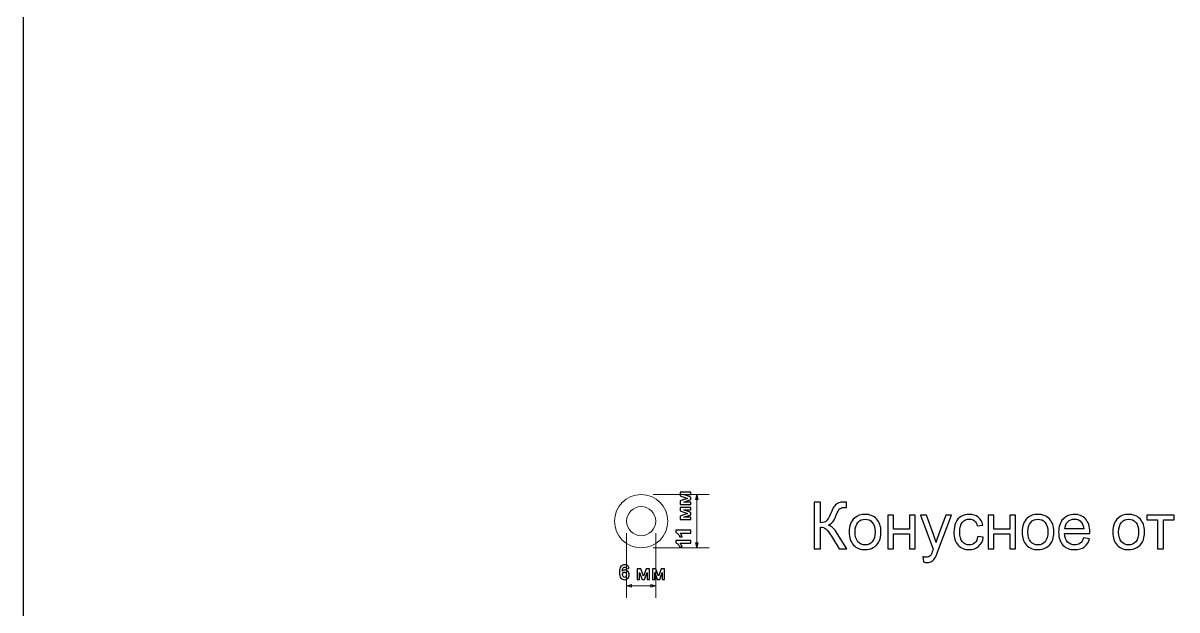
# Model space of a CAD drawing. Header units: centimetres. Extents: x -84 to 84, y -59 to 59.
# Drawn here: x -84.1 to -60.3, y 0.84 to 12.96 of the extents above; entities that cross this region are included whole.
import ezdxf

# ---------------------------------------------------------------- set-up
doc = ezdxf.new("R2010")
doc.units = ezdxf.units.CM
doc.header["$MEASUREMENT"] = 0
doc.layers.add('layer 1', color=7, linetype='Continuous')

msp = doc.modelspace()

# ---------------------------------------------------------------- linework, layer by layer
at = {"layer": 'layer 1', "color": 250}
msp.add_lwpolyline([(-84.1, -59.44999), (84.1, -59.44999), (84.1, 59.44999), (-84.1, 59.44999), (-84.1, -59.44999)], close=True, dxfattribs=at)
at = {"layer": 'layer 1', "color": 9, "lineweight": 20}
msp.add_open_spline([(-71.35002, 3.22564), (-71.04626, 3.22564), (-70.80002, 2.9794), (-70.80002, 2.67564), (-70.80002, 2.67564), (-70.80002, 2.37188), (-71.04626, 2.12564), (-71.35002, 2.12564), (-71.35002, 2.12564), (-71.65378, 2.12564), (-71.90002, 2.37188), (-71.90002, 2.67564), (-71.90002, 2.67564), (-71.90002, 2.9794), (-71.65378, 3.22564), (-71.35002, 3.22564)], degree=3, knots=[0, 0, 0, 0, 0.2, 0.2, 0.2, 0.2, 0.4, 0.4, 0.4, 0.4, 0.6, 0.6, 0.6, 0.6, 1, 1, 1, 1], dxfattribs=at)
at = {"layer": 'layer 1', "color": 155, "lineweight": 9}
for points in [[(-71.10002, 3.22564), (-71.10002, 3.22564), (-69.94915, 3.22564), (-69.94915, 3.22564)], [(-70.19915, 2.12564), (-70.19915, 2.12564), (-70.19915, 3.22564), (-70.19915, 3.22564)], [(-71.65002, 2.42564), (-71.65002, 2.42564), (-71.65002, 1.09369), (-71.65002, 1.09369)], [(-71.05002, 2.42564), (-71.05002, 2.42564), (-71.05002, 1.09369), (-71.05002, 1.09369)], [(-71.10002, 2.12564), (-71.10002, 2.12564), (-69.94915, 2.12564), (-69.94915, 2.12564)], [(-71.65002, 1.34369), (-71.65002, 1.34369), (-71.05002, 1.34369), (-71.05002, 1.34369)]]:
    msp.add_open_spline(points, degree=3, dxfattribs=at)
at = {"layer": 'layer 1', "color": 155}
for points, knots in [([(-70.54799, 3.02101), (-70.54799, 3.02101), (-70.54799, 3.0934), (-70.54799, 3.0934), (-70.54799, 3.0934), (-70.54799, 3.0934), (-70.39488, 3.14738), (-70.39488, 3.14738), (-70.39488, 3.14738), (-70.39488, 3.14738), (-70.54799, 3.20227), (-70.54799, 3.20227), (-70.54799, 3.20227), (-70.54799, 3.20227), (-70.54799, 3.27416), (-70.54799, 3.27416), (-70.54799, 3.27416), (-70.54799, 3.27416), (-70.32828, 3.27416), (-70.32828, 3.27416), (-70.32828, 3.27416), (-70.32828, 3.27416), (-70.32828, 3.22463), (-70.32828, 3.22463), (-70.32828, 3.22463), (-70.32828, 3.22463), (-70.47292, 3.22463), (-70.47292, 3.22463), (-70.47292, 3.22463), (-70.47292, 3.22463), (-70.32828, 3.17144), (-70.32828, 3.17144), (-70.32828, 3.17144), (-70.32828, 3.17144), (-70.32828, 3.12155), (-70.32828, 3.12155), (-70.32828, 3.12155), (-70.32828, 3.12155), (-70.47292, 3.07054), (-70.47292, 3.07054), (-70.47292, 3.07054), (-70.47292, 3.07054), (-70.32828, 3.07054), (-70.32828, 3.07054), (-70.32828, 3.07054), (-70.32828, 3.07054), (-70.32828, 3.02101), (-70.32828, 3.02101), (-70.32828, 3.02101), (-70.32828, 3.02101), (-70.54799, 3.02101), (-70.54799, 3.02101)], [0, 0, 0, 0, 0.07142857, 0.07142857, 0.07142857, 0.07142857, 0.14285714, 0.14285714, 0.14285714, 0.14285714, 0.21428571, 0.21428571, 0.21428571, 0.21428571, 0.28571429, 0.28571429, 0.28571429, 0.28571429, 0.35714286, 0.35714286, 0.35714286, 0.35714286, 0.42857143, 0.42857143, 0.42857143, 0.42857143, 0.5, 0.5, 0.5, 0.5, 0.57142857, 0.57142857, 0.57142857, 0.57142857, 0.64285714, 0.64285714, 0.64285714, 0.64285714, 0.71428571, 0.71428571, 0.71428571, 0.71428571, 0.78571429, 0.78571429, 0.78571429, 0.78571429, 0.85714286, 0.85714286, 0.85714286, 0.85714286, 1, 1, 1, 1]), ([(-70.54799, 2.70789), (-70.54799, 2.70789), (-70.54799, 2.78028), (-70.54799, 2.78028), (-70.54799, 2.78028), (-70.54799, 2.78028), (-70.39488, 2.83426), (-70.39488, 2.83426), (-70.39488, 2.83426), (-70.39488, 2.83426), (-70.54799, 2.88915), (-70.54799, 2.88915), (-70.54799, 2.88915), (-70.54799, 2.88915), (-70.54799, 2.96104), (-70.54799, 2.96104), (-70.54799, 2.96104), (-70.54799, 2.96104), (-70.32828, 2.96104), (-70.32828, 2.96104), (-70.32828, 2.96104), (-70.32828, 2.96104), (-70.32828, 2.91151), (-70.32828, 2.91151), (-70.32828, 2.91151), (-70.32828, 2.91151), (-70.47292, 2.91151), (-70.47292, 2.91151), (-70.47292, 2.91151), (-70.47292, 2.91151), (-70.32828, 2.85832), (-70.32828, 2.85832), (-70.32828, 2.85832), (-70.32828, 2.85832), (-70.32828, 2.80843), (-70.32828, 2.80843), (-70.32828, 2.80843), (-70.32828, 2.80843), (-70.47292, 2.75742), (-70.47292, 2.75742), (-70.47292, 2.75742), (-70.47292, 2.75742), (-70.32828, 2.75742), (-70.32828, 2.75742), (-70.32828, 2.75742), (-70.32828, 2.75742), (-70.32828, 2.70789), (-70.32828, 2.70789), (-70.32828, 2.70789), (-70.32828, 2.70789), (-70.54799, 2.70789), (-70.54799, 2.70789)], [0, 0, 0, 0, 0.07142857, 0.07142857, 0.07142857, 0.07142857, 0.14285714, 0.14285714, 0.14285714, 0.14285714, 0.21428571, 0.21428571, 0.21428571, 0.21428571, 0.28571429, 0.28571429, 0.28571429, 0.28571429, 0.35714286, 0.35714286, 0.35714286, 0.35714286, 0.42857143, 0.42857143, 0.42857143, 0.42857143, 0.5, 0.5, 0.5, 0.5, 0.57142857, 0.57142857, 0.57142857, 0.57142857, 0.64285714, 0.64285714, 0.64285714, 0.64285714, 0.71428571, 0.71428571, 0.71428571, 0.71428571, 0.78571429, 0.78571429, 0.78571429, 0.78571429, 0.85714286, 0.85714286, 0.85714286, 0.85714286, 1, 1, 1, 1]), ([(-70.32828, 2.48903), (-70.32828, 2.48903), (-70.32828, 2.43103), (-70.32828, 2.43103), (-70.32828, 2.43103), (-70.32828, 2.43103), (-70.54771, 2.43103), (-70.54771, 2.43103), (-70.54771, 2.43103), (-70.52781, 2.40987), (-70.51306, 2.38489), (-70.50354, 2.3561), (-70.50354, 2.3561), (-70.50354, 2.3561), (-70.55645, 2.3561), (-70.55645, 2.3561), (-70.55645, 2.3561), (-70.56139, 2.37127), (-70.57078, 2.38771), (-70.58468, 2.40542), (-70.58468, 2.40542), (-70.59851, 2.4232), (-70.61466, 2.43534), (-70.63308, 2.44197), (-70.63308, 2.44197), (-70.63308, 2.44197), (-70.63308, 2.48903), (-70.63308, 2.48903), (-70.63308, 2.48903), (-70.63308, 2.48903), (-70.32828, 2.48903), (-70.32828, 2.48903)], [0, 0, 0, 0, 0.11111111, 0.11111111, 0.11111111, 0.11111111, 0.22222222, 0.22222222, 0.22222222, 0.22222222, 0.33333333, 0.33333333, 0.33333333, 0.33333333, 0.44444444, 0.44444444, 0.44444444, 0.44444444, 0.55555556, 0.55555556, 0.55555556, 0.55555556, 0.66666667, 0.66666667, 0.66666667, 0.66666667, 0.77777778, 0.77777778, 0.77777778, 0.77777778, 1, 1, 1, 1]), ([(-70.32828, 2.27694), (-70.32828, 2.27694), (-70.32828, 2.21894), (-70.32828, 2.21894), (-70.32828, 2.21894), (-70.32828, 2.21894), (-70.54771, 2.21894), (-70.54771, 2.21894), (-70.54771, 2.21894), (-70.52781, 2.19778), (-70.51306, 2.1728), (-70.50354, 2.14401), (-70.50354, 2.14401), (-70.50354, 2.14401), (-70.55645, 2.14401), (-70.55645, 2.14401), (-70.55645, 2.14401), (-70.56139, 2.15918), (-70.57078, 2.17562), (-70.58468, 2.19333), (-70.58468, 2.19333), (-70.59851, 2.21111), (-70.61466, 2.22325), (-70.63308, 2.22988), (-70.63308, 2.22988), (-70.63308, 2.22988), (-70.63308, 2.27694), (-70.63308, 2.27694), (-70.63308, 2.27694), (-70.63308, 2.27694), (-70.32828, 2.27694), (-70.32828, 2.27694)], [0, 0, 0, 0, 0.11111111, 0.11111111, 0.11111111, 0.11111111, 0.22222222, 0.22222222, 0.22222222, 0.22222222, 0.33333333, 0.33333333, 0.33333333, 0.33333333, 0.44444444, 0.44444444, 0.44444444, 0.44444444, 0.55555556, 0.55555556, 0.55555556, 0.55555556, 0.66666667, 0.66666667, 0.66666667, 0.66666667, 0.77777778, 0.77777778, 0.77777778, 0.77777778, 1, 1, 1, 1]), ([(-71.60225, 1.7017), (-71.60225, 1.7017), (-71.65855, 1.69549), (-71.65855, 1.69549), (-71.65855, 1.69549), (-71.6599, 1.70706), (-71.66349, 1.7156), (-71.66928, 1.7211), (-71.66928, 1.7211), (-71.67506, 1.72661), (-71.68254, 1.72936), (-71.69179, 1.72936), (-71.69179, 1.72936), (-71.70406, 1.72936), (-71.71443, 1.72385), (-71.7229, 1.71285), (-71.7229, 1.71285), (-71.73137, 1.70184), (-71.73666, 1.67891), (-71.73885, 1.64406), (-71.73885, 1.64406), (-71.72438, 1.66113), (-71.70646, 1.66967), (-71.68494, 1.66967), (-71.68494, 1.66967), (-71.66074, 1.66967), (-71.63993, 1.66043), (-71.62264, 1.64194), (-71.62264, 1.64194), (-71.60536, 1.62338), (-71.59675, 1.59954), (-71.59675, 1.57026), (-71.59675, 1.57026), (-71.59675, 1.53921), (-71.60585, 1.51424), (-71.62405, 1.49547), (-71.62405, 1.49547), (-71.64226, 1.4767), (-71.66561, 1.46732), (-71.69411, 1.46732), (-71.69411, 1.46732), (-71.72466, 1.46732), (-71.74985, 1.47924), (-71.76954, 1.50309), (-71.76954, 1.50309), (-71.78922, 1.52694), (-71.7991, 1.56595), (-71.7991, 1.62028), (-71.7991, 1.62028), (-71.7991, 1.67595), (-71.7888, 1.71609), (-71.76827, 1.74072), (-71.76827, 1.74072), (-71.74774, 1.76534), (-71.72107, 1.77762), (-71.68826, 1.77762), (-71.68826, 1.77762), (-71.66526, 1.77762), (-71.64621, 1.77113), (-71.63111, 1.75814), (-71.63111, 1.75814), (-71.61601, 1.74523), (-71.60641, 1.72639), (-71.60225, 1.7017)], [0, 0, 0, 0, 0.05882353, 0.05882353, 0.05882353, 0.05882353, 0.11764706, 0.11764706, 0.11764706, 0.11764706, 0.17647059, 0.17647059, 0.17647059, 0.17647059, 0.23529412, 0.23529412, 0.23529412, 0.23529412, 0.29411765, 0.29411765, 0.29411765, 0.29411765, 0.35294118, 0.35294118, 0.35294118, 0.35294118, 0.41176471, 0.41176471, 0.41176471, 0.41176471, 0.47058824, 0.47058824, 0.47058824, 0.47058824, 0.52941176, 0.52941176, 0.52941176, 0.52941176, 0.58823529, 0.58823529, 0.58823529, 0.58823529, 0.64705882, 0.64705882, 0.64705882, 0.64705882, 0.70588235, 0.70588235, 0.70588235, 0.70588235, 0.76470588, 0.76470588, 0.76470588, 0.76470588, 0.82352941, 0.82352941, 0.82352941, 0.82352941, 0.88235294, 0.88235294, 0.88235294, 0.88235294, 1, 1, 1, 1]), ([(-71.43165, 1.69253), (-71.43165, 1.69253), (-71.35926, 1.69253), (-71.35926, 1.69253), (-71.35926, 1.69253), (-71.35926, 1.69253), (-71.30528, 1.53942), (-71.30528, 1.53942), (-71.30528, 1.53942), (-71.30528, 1.53942), (-71.25039, 1.69253), (-71.25039, 1.69253), (-71.25039, 1.69253), (-71.25039, 1.69253), (-71.1785, 1.69253), (-71.1785, 1.69253), (-71.1785, 1.69253), (-71.1785, 1.69253), (-71.1785, 1.47282), (-71.1785, 1.47282), (-71.1785, 1.47282), (-71.1785, 1.47282), (-71.22803, 1.47282), (-71.22803, 1.47282), (-71.22803, 1.47282), (-71.22803, 1.47282), (-71.22803, 1.61746), (-71.22803, 1.61746), (-71.22803, 1.61746), (-71.22803, 1.61746), (-71.28122, 1.47282), (-71.28122, 1.47282), (-71.28122, 1.47282), (-71.28122, 1.47282), (-71.33111, 1.47282), (-71.33111, 1.47282), (-71.33111, 1.47282), (-71.33111, 1.47282), (-71.38212, 1.61746), (-71.38212, 1.61746), (-71.38212, 1.61746), (-71.38212, 1.61746), (-71.38212, 1.47282), (-71.38212, 1.47282), (-71.38212, 1.47282), (-71.38212, 1.47282), (-71.43165, 1.47282), (-71.43165, 1.47282), (-71.43165, 1.47282), (-71.43165, 1.47282), (-71.43165, 1.69253), (-71.43165, 1.69253)], [0, 0, 0, 0, 0.07142857, 0.07142857, 0.07142857, 0.07142857, 0.14285714, 0.14285714, 0.14285714, 0.14285714, 0.21428571, 0.21428571, 0.21428571, 0.21428571, 0.28571429, 0.28571429, 0.28571429, 0.28571429, 0.35714286, 0.35714286, 0.35714286, 0.35714286, 0.42857143, 0.42857143, 0.42857143, 0.42857143, 0.5, 0.5, 0.5, 0.5, 0.57142857, 0.57142857, 0.57142857, 0.57142857, 0.64285714, 0.64285714, 0.64285714, 0.64285714, 0.71428571, 0.71428571, 0.71428571, 0.71428571, 0.78571429, 0.78571429, 0.78571429, 0.78571429, 0.85714286, 0.85714286, 0.85714286, 0.85714286, 1, 1, 1, 1]), ([(-71.11853, 1.69253), (-71.11853, 1.69253), (-71.04614, 1.69253), (-71.04614, 1.69253), (-71.04614, 1.69253), (-71.04614, 1.69253), (-70.99216, 1.53942), (-70.99216, 1.53942), (-70.99216, 1.53942), (-70.99216, 1.53942), (-70.93727, 1.69253), (-70.93727, 1.69253), (-70.93727, 1.69253), (-70.93727, 1.69253), (-70.86538, 1.69253), (-70.86538, 1.69253), (-70.86538, 1.69253), (-70.86538, 1.69253), (-70.86538, 1.47282), (-70.86538, 1.47282), (-70.86538, 1.47282), (-70.86538, 1.47282), (-70.91491, 1.47282), (-70.91491, 1.47282), (-70.91491, 1.47282), (-70.91491, 1.47282), (-70.91491, 1.61746), (-70.91491, 1.61746), (-70.91491, 1.61746), (-70.91491, 1.61746), (-70.9681, 1.47282), (-70.9681, 1.47282), (-70.9681, 1.47282), (-70.9681, 1.47282), (-71.01799, 1.47282), (-71.01799, 1.47282), (-71.01799, 1.47282), (-71.01799, 1.47282), (-71.069, 1.61746), (-71.069, 1.61746), (-71.069, 1.61746), (-71.069, 1.61746), (-71.069, 1.47282), (-71.069, 1.47282), (-71.069, 1.47282), (-71.069, 1.47282), (-71.11853, 1.47282), (-71.11853, 1.47282), (-71.11853, 1.47282), (-71.11853, 1.47282), (-71.11853, 1.69253), (-71.11853, 1.69253)], [0, 0, 0, 0, 0.07142857, 0.07142857, 0.07142857, 0.07142857, 0.14285714, 0.14285714, 0.14285714, 0.14285714, 0.21428571, 0.21428571, 0.21428571, 0.21428571, 0.28571429, 0.28571429, 0.28571429, 0.28571429, 0.35714286, 0.35714286, 0.35714286, 0.35714286, 0.42857143, 0.42857143, 0.42857143, 0.42857143, 0.5, 0.5, 0.5, 0.5, 0.57142857, 0.57142857, 0.57142857, 0.57142857, 0.64285714, 0.64285714, 0.64285714, 0.64285714, 0.71428571, 0.71428571, 0.71428571, 0.71428571, 0.78571429, 0.78571429, 0.78571429, 0.78571429, 0.85714286, 0.85714286, 0.85714286, 0.85714286, 1, 1, 1, 1]), ([(-71.73391, 1.57484), (-71.73391, 1.55593), (-71.72953, 1.54133), (-71.72085, 1.53103), (-71.72085, 1.53103), (-71.71218, 1.52073), (-71.7023, 1.51558), (-71.69108, 1.51558), (-71.69108, 1.51558), (-71.68036, 1.51558), (-71.6714, 1.51981), (-71.6642, 1.52821), (-71.6642, 1.52821), (-71.65707, 1.53667), (-71.65347, 1.5505), (-71.65347, 1.56969), (-71.65347, 1.56969), (-71.65347, 1.58945), (-71.65736, 1.60391), (-71.66505, 1.61315), (-71.66505, 1.61315), (-71.67281, 1.62233), (-71.6824, 1.62691), (-71.69397, 1.62691), (-71.69397, 1.62691), (-71.70519, 1.62691), (-71.71458, 1.62254), (-71.72234, 1.61372), (-71.72234, 1.61372), (-71.73003, 1.60497), (-71.73391, 1.59199), (-71.73391, 1.57484)], [0, 0, 0, 0, 0.11111111, 0.11111111, 0.11111111, 0.11111111, 0.22222222, 0.22222222, 0.22222222, 0.22222222, 0.33333333, 0.33333333, 0.33333333, 0.33333333, 0.44444444, 0.44444444, 0.44444444, 0.44444444, 0.55555556, 0.55555556, 0.55555556, 0.55555556, 0.66666667, 0.66666667, 0.66666667, 0.66666667, 0.77777778, 0.77777778, 0.77777778, 0.77777778, 1, 1, 1, 1])]:
    msp.add_open_spline(points, degree=3, knots=knots, dxfattribs=at)
at = {"layer": 'layer 1', "color": 155, "lineweight": 9}
for points in [[(-70.17192, 3.12404), (-70.17192, 3.12404), (-70.19915, 3.22564), (-70.19915, 3.22564), (-70.19915, 3.22564), (-70.19915, 3.22564), (-70.22637, 3.12404), (-70.22637, 3.12404), (-70.22637, 3.12404), (-70.22637, 3.12404), (-70.17192, 3.12404), (-70.17192, 3.12404)], [(-70.17192, 2.22723), (-70.17192, 2.22723), (-70.19915, 2.12564), (-70.19915, 2.12564), (-70.19915, 2.12564), (-70.19915, 2.12564), (-70.22637, 2.22723), (-70.22637, 2.22723), (-70.22637, 2.22723), (-70.22637, 2.22723), (-70.17192, 2.22723), (-70.17192, 2.22723)], [(-71.54842, 1.31646), (-71.54842, 1.31646), (-71.65002, 1.34369), (-71.65002, 1.34369), (-71.65002, 1.34369), (-71.65002, 1.34369), (-71.54842, 1.37091), (-71.54842, 1.37091), (-71.54842, 1.37091), (-71.54842, 1.37091), (-71.54842, 1.31646), (-71.54842, 1.31646)], [(-71.15161, 1.31646), (-71.15161, 1.31646), (-71.05002, 1.34369), (-71.05002, 1.34369), (-71.05002, 1.34369), (-71.05002, 1.34369), (-71.15161, 1.37091), (-71.15161, 1.37091), (-71.15161, 1.37091), (-71.15161, 1.37091), (-71.15161, 1.31646), (-71.15161, 1.31646)]]:
    msp.add_open_spline(points, degree=3, knots=[0, 0, 0, 0, 0.25, 0.25, 0.25, 0.25, 0.5, 0.5, 0.5, 0.5, 1, 1, 1, 1], dxfattribs=at)
at = {"layer": 'layer 1', "color": 7, "lineweight": 20}
msp.add_open_spline([(-71.35002, 2.97564), (-71.18433, 2.97564), (-71.05002, 2.84133), (-71.05002, 2.67564), (-71.05002, 2.67564), (-71.05002, 2.50995), (-71.18433, 2.37564), (-71.35002, 2.37564), (-71.35002, 2.37564), (-71.51571, 2.37564), (-71.65002, 2.50995), (-71.65002, 2.67564), (-71.65002, 2.67564), (-71.65002, 2.84133), (-71.51571, 2.97564), (-71.35002, 2.97564)], degree=3, knots=[0, 0, 0, 0, 0.2, 0.2, 0.2, 0.2, 0.4, 0.4, 0.4, 0.4, 0.6, 0.6, 0.6, 0.6, 1, 1, 1, 1], dxfattribs=at)
at = {"layer": 'layer 1', "color": 250}
for points, knots in [([(-67.78007, 3.06673), (-67.78007, 3.06673), (-67.65222, 3.06673), (-67.65222, 3.06673), (-67.65222, 3.06673), (-67.65222, 3.06673), (-67.65222, 2.64415), (-67.65222, 2.64415), (-67.65222, 2.64415), (-67.59413, 2.64415), (-67.55308, 2.65559), (-67.52953, 2.67824), (-67.52953, 2.67824), (-67.50576, 2.7009), (-67.4757, 2.75518), (-67.43891, 2.84131), (-67.43891, 2.84131), (-67.41222, 2.90478), (-67.39024, 2.94942), (-67.37275, 2.97544), (-67.37275, 2.97544), (-67.35548, 3.00168), (-67.3308, 3.02366), (-67.29873, 3.04138), (-67.29873, 3.04138), (-67.26688, 3.0591), (-67.23144, 3.06807), (-67.19286, 3.06807), (-67.19286, 3.06807), (-67.14374, 3.06807), (-67.11794, 3.06762), (-67.11525, 3.06673), (-67.11525, 3.06673), (-67.11525, 3.06673), (-67.11525, 2.95637), (-67.11525, 2.95637), (-67.11525, 2.95637), (-67.11974, 2.95637), (-67.12826, 2.9566), (-67.14082, 2.95704), (-67.14082, 2.95704), (-67.15495, 2.95749), (-67.16348, 2.95772), (-67.16662, 2.95772), (-67.16662, 2.95772), (-67.20721, 2.95772), (-67.23749, 2.94785), (-67.25723, 2.92811), (-67.25723, 2.92811), (-67.27742, 2.90837), (-67.3003, 2.8662), (-67.32632, 2.80183), (-67.32632, 2.80183), (-67.35862, 2.72018), (-67.38598, 2.6686), (-67.40841, 2.64729), (-67.40841, 2.64729), (-67.43062, 2.6262), (-67.45753, 2.60916), (-67.48848, 2.59637), (-67.48848, 2.59637), (-67.42635, 2.57933), (-67.3649, 2.52168), (-67.30434, 2.42389), (-67.30434, 2.42389), (-67.30434, 2.42389), (-67.10583, 2.10314), (-67.10583, 2.10314), (-67.10583, 2.10314), (-67.10583, 2.10314), (-67.26419, 2.10314), (-67.26419, 2.10314), (-67.26419, 2.10314), (-67.26419, 2.10314), (-67.42591, 2.36422), (-67.42591, 2.36422), (-67.42591, 2.36422), (-67.47009, 2.43667), (-67.5071, 2.48647), (-67.53671, 2.51338), (-67.53671, 2.51338), (-67.56654, 2.54052), (-67.6049, 2.55398), (-67.65222, 2.55398), (-67.65222, 2.55398), (-67.65222, 2.55398), (-67.65222, 2.10314), (-67.65222, 2.10314), (-67.65222, 2.10314), (-67.65222, 2.10314), (-67.78007, 2.10314), (-67.78007, 2.10314), (-67.78007, 2.10314), (-67.78007, 2.10314), (-67.78007, 3.06673), (-67.78007, 3.06673)], [0, 0, 0, 0, 0.04, 0.04, 0.04, 0.04, 0.08, 0.08, 0.08, 0.08, 0.12, 0.12, 0.12, 0.12, 0.16, 0.16, 0.16, 0.16, 0.2, 0.2, 0.2, 0.2, 0.24, 0.24, 0.24, 0.24, 0.28, 0.28, 0.28, 0.28, 0.32, 0.32, 0.32, 0.32, 0.36, 0.36, 0.36, 0.36, 0.4, 0.4, 0.4, 0.4, 0.44, 0.44, 0.44, 0.44, 0.48, 0.48, 0.48, 0.48, 0.52, 0.52, 0.52, 0.52, 0.56, 0.56, 0.56, 0.56, 0.6, 0.6, 0.6, 0.6, 0.64, 0.64, 0.64, 0.64, 0.68, 0.68, 0.68, 0.68, 0.72, 0.72, 0.72, 0.72, 0.76, 0.76, 0.76, 0.76, 0.8, 0.8, 0.8, 0.8, 0.84, 0.84, 0.84, 0.84, 0.88, 0.88, 0.88, 0.88, 0.92, 0.92, 0.92, 0.92, 1, 1, 1, 1]), ([(-67.05806, 2.45237), (-67.05806, 2.58134), (-67.02217, 2.6769), (-66.95017, 2.73903), (-66.95017, 2.73903), (-66.89028, 2.79061), (-66.81694, 2.81641), (-66.73058, 2.81641), (-66.73058, 2.81641), (-66.63481, 2.81641), (-66.5563, 2.78501), (-66.49529, 2.7222), (-66.49529, 2.7222), (-66.43451, 2.65962), (-66.404, 2.57282), (-66.404, 2.46224), (-66.404, 2.46224), (-66.404, 2.37252), (-66.41746, 2.30209), (-66.44438, 2.25073), (-66.44438, 2.25073), (-66.47129, 2.19936), (-66.51055, 2.15944), (-66.56214, 2.13095), (-66.56214, 2.13095), (-66.6135, 2.10247), (-66.6698, 2.08834), (-66.73058, 2.08834), (-66.73058, 2.08834), (-66.82838, 2.08834), (-66.90733, 2.11951), (-66.96767, 2.18209), (-66.96767, 2.18209), (-67.028, 2.24467), (-67.05806, 2.33484), (-67.05806, 2.45237)], [0, 0, 0, 0, 0.1, 0.1, 0.1, 0.1, 0.2, 0.2, 0.2, 0.2, 0.3, 0.3, 0.3, 0.3, 0.4, 0.4, 0.4, 0.4, 0.5, 0.5, 0.5, 0.5, 0.6, 0.6, 0.6, 0.6, 0.7, 0.7, 0.7, 0.7, 0.8, 0.8, 0.8, 0.8, 1, 1, 1, 1]), ([(-66.93694, 2.45215), (-66.93694, 2.36288), (-66.91742, 2.29604), (-66.8784, 2.25185), (-66.8784, 2.25185), (-66.83914, 2.20744), (-66.79002, 2.18523), (-66.73058, 2.18523), (-66.73058, 2.18523), (-66.67182, 2.18523), (-66.62292, 2.20744), (-66.58367, 2.25207), (-66.58367, 2.25207), (-66.54464, 2.29671), (-66.52513, 2.36467), (-66.52513, 2.45596), (-66.52513, 2.45596), (-66.52513, 2.54209), (-66.54486, 2.60736), (-66.58412, 2.65155), (-66.58412, 2.65155), (-66.62337, 2.69596), (-66.67227, 2.71817), (-66.73058, 2.71817), (-66.73058, 2.71817), (-66.79002, 2.71817), (-66.83914, 2.69618), (-66.8784, 2.652), (-66.8784, 2.652), (-66.91742, 2.60781), (-66.93694, 2.54119), (-66.93694, 2.45215)], [0, 0, 0, 0, 0.11111111, 0.11111111, 0.11111111, 0.11111111, 0.22222222, 0.22222222, 0.22222222, 0.22222222, 0.33333333, 0.33333333, 0.33333333, 0.33333333, 0.44444444, 0.44444444, 0.44444444, 0.44444444, 0.55555556, 0.55555556, 0.55555556, 0.55555556, 0.66666667, 0.66666667, 0.66666667, 0.66666667, 0.77777778, 0.77777778, 0.77777778, 0.77777778, 1, 1, 1, 1]), ([(-66.26517, 2.80161), (-66.26517, 2.80161), (-66.14674, 2.80161), (-66.14674, 2.80161), (-66.14674, 2.80161), (-66.14674, 2.80161), (-66.14674, 2.51091), (-66.14674, 2.51091), (-66.14674, 2.51091), (-66.14674, 2.51091), (-65.81837, 2.51091), (-65.81837, 2.51091), (-65.81837, 2.51091), (-65.81837, 2.51091), (-65.81837, 2.80161), (-65.81837, 2.80161), (-65.81837, 2.80161), (-65.81837, 2.80161), (-65.69994, 2.80161), (-65.69994, 2.80161), (-65.69994, 2.80161), (-65.69994, 2.80161), (-65.69994, 2.10314), (-65.69994, 2.10314), (-65.69994, 2.10314), (-65.69994, 2.10314), (-65.81837, 2.10314), (-65.81837, 2.10314), (-65.81837, 2.10314), (-65.81837, 2.10314), (-65.81837, 2.41267), (-65.81837, 2.41267), (-65.81837, 2.41267), (-65.81837, 2.41267), (-66.14674, 2.41267), (-66.14674, 2.41267), (-66.14674, 2.41267), (-66.14674, 2.41267), (-66.14674, 2.10314), (-66.14674, 2.10314), (-66.14674, 2.10314), (-66.14674, 2.10314), (-66.26517, 2.10314), (-66.26517, 2.10314), (-66.26517, 2.10314), (-66.26517, 2.10314), (-66.26517, 2.80161), (-66.26517, 2.80161)], [0, 0, 0, 0, 0.07692308, 0.07692308, 0.07692308, 0.07692308, 0.15384615, 0.15384615, 0.15384615, 0.15384615, 0.23076923, 0.23076923, 0.23076923, 0.23076923, 0.30769231, 0.30769231, 0.30769231, 0.30769231, 0.38461538, 0.38461538, 0.38461538, 0.38461538, 0.46153846, 0.46153846, 0.46153846, 0.46153846, 0.53846154, 0.53846154, 0.53846154, 0.53846154, 0.61538462, 0.61538462, 0.61538462, 0.61538462, 0.69230769, 0.69230769, 0.69230769, 0.69230769, 0.76923077, 0.76923077, 0.76923077, 0.76923077, 0.84615385, 0.84615385, 0.84615385, 0.84615385, 1, 1, 1, 1]), ([(-65.52745, 1.83465), (-65.52745, 1.83465), (-65.54091, 1.94411), (-65.54091, 1.94411), (-65.54091, 1.94411), (-65.51489, 1.93716), (-65.49246, 1.93357), (-65.47317, 1.93357), (-65.47317, 1.93357), (-65.4467, 1.93357), (-65.42562, 1.93806), (-65.40992, 1.9468), (-65.40992, 1.9468), (-65.39399, 1.95555), (-65.38098, 1.96789), (-65.37089, 1.98359), (-65.37089, 1.98359), (-65.36349, 1.99548), (-65.35138, 2.02486), (-65.33478, 2.07196), (-65.33478, 2.07196), (-65.33254, 2.07847), (-65.32917, 2.08811), (-65.32424, 2.1009), (-65.32424, 2.1009), (-65.32424, 2.1009), (-65.58936, 2.80161), (-65.58936, 2.80161), (-65.58936, 2.80161), (-65.58936, 2.80161), (-65.46285, 2.80161), (-65.46285, 2.80161), (-65.46285, 2.80161), (-65.46285, 2.80161), (-65.31706, 2.39832), (-65.31706, 2.39832), (-65.31706, 2.39832), (-65.29799, 2.3474), (-65.28117, 2.29357), (-65.26614, 2.23705), (-65.26614, 2.23705), (-65.25246, 2.2902), (-65.23631, 2.34269), (-65.21747, 2.39428), (-65.21747, 2.39428), (-65.21747, 2.39428), (-65.06854, 2.80161), (-65.06854, 2.80161), (-65.06854, 2.80161), (-65.06854, 2.80161), (-64.95033, 2.80161), (-64.95033, 2.80161), (-64.95033, 2.80161), (-64.95033, 2.80161), (-65.21433, 2.09103), (-65.21433, 2.09103), (-65.21433, 2.09103), (-65.24282, 2.01454), (-65.26502, 1.96206), (-65.28095, 1.93312), (-65.28095, 1.93312), (-65.30203, 1.89432), (-65.32626, 1.86583), (-65.3534, 1.84766), (-65.3534, 1.84766), (-65.38076, 1.8295), (-65.41328, 1.82052), (-65.45097, 1.82052), (-65.45097, 1.82052), (-65.47384, 1.82052), (-65.49941, 1.82523), (-65.52745, 1.83465)], [0, 0, 0, 0, 0.05263158, 0.05263158, 0.05263158, 0.05263158, 0.10526316, 0.10526316, 0.10526316, 0.10526316, 0.15789474, 0.15789474, 0.15789474, 0.15789474, 0.21052632, 0.21052632, 0.21052632, 0.21052632, 0.26315789, 0.26315789, 0.26315789, 0.26315789, 0.31578947, 0.31578947, 0.31578947, 0.31578947, 0.36842105, 0.36842105, 0.36842105, 0.36842105, 0.42105263, 0.42105263, 0.42105263, 0.42105263, 0.47368421, 0.47368421, 0.47368421, 0.47368421, 0.52631579, 0.52631579, 0.52631579, 0.52631579, 0.57894737, 0.57894737, 0.57894737, 0.57894737, 0.63157895, 0.63157895, 0.63157895, 0.63157895, 0.68421053, 0.68421053, 0.68421053, 0.68421053, 0.73684211, 0.73684211, 0.73684211, 0.73684211, 0.78947368, 0.78947368, 0.78947368, 0.78947368, 0.84210526, 0.84210526, 0.84210526, 0.84210526, 0.89473684, 0.89473684, 0.89473684, 0.89473684, 1, 1, 1, 1]), ([(-64.40798, 2.35884), (-64.40798, 2.35884), (-64.29224, 2.34269), (-64.29224, 2.34269), (-64.29224, 2.34269), (-64.30502, 2.26306), (-64.33732, 2.20093), (-64.38958, 2.15585), (-64.38958, 2.15585), (-64.44184, 2.11077), (-64.50622, 2.08834), (-64.58225, 2.08834), (-64.58225, 2.08834), (-64.67758, 2.08834), (-64.75429, 2.11951), (-64.81216, 2.18187), (-64.81216, 2.18187), (-64.87025, 2.24422), (-64.89919, 2.33349), (-64.89919, 2.44968), (-64.89919, 2.44968), (-64.89919, 2.52505), (-64.88663, 2.59076), (-64.86173, 2.64729), (-64.86173, 2.64729), (-64.83683, 2.70359), (-64.79893, 2.74598), (-64.74779, 2.77402), (-64.74779, 2.77402), (-64.69687, 2.80228), (-64.64147, 2.81641), (-64.58136, 2.81641), (-64.58136, 2.81641), (-64.50577, 2.81641), (-64.44364, 2.79734), (-64.39564, 2.75899), (-64.39564, 2.75899), (-64.34741, 2.72063), (-64.31646, 2.66613), (-64.303, 2.5957), (-64.303, 2.5957), (-64.303, 2.5957), (-64.4174, 2.5782), (-64.4174, 2.5782), (-64.4174, 2.5782), (-64.42839, 2.62508), (-64.44768, 2.6603), (-64.47571, 2.68407), (-64.47571, 2.68407), (-64.50353, 2.70762), (-64.53717, 2.71951), (-64.57665, 2.71951), (-64.57665, 2.71951), (-64.63631, 2.71951), (-64.68476, 2.6982), (-64.72222, 2.65559), (-64.72222, 2.65559), (-64.75945, 2.61275), (-64.77807, 2.54546), (-64.77807, 2.45305), (-64.77807, 2.45305), (-64.77807, 2.35929), (-64.76012, 2.29133), (-64.72424, 2.24893), (-64.72424, 2.24893), (-64.68812, 2.20654), (-64.64125, 2.18523), (-64.5836, 2.18523), (-64.5836, 2.18523), (-64.53695, 2.18523), (-64.49814, 2.19936), (-64.46719, 2.22785), (-64.46719, 2.22785), (-64.43601, 2.25611), (-64.41627, 2.29985), (-64.40798, 2.35884)], [0, 0, 0, 0, 0.05, 0.05, 0.05, 0.05, 0.1, 0.1, 0.1, 0.1, 0.15, 0.15, 0.15, 0.15, 0.2, 0.2, 0.2, 0.2, 0.25, 0.25, 0.25, 0.25, 0.3, 0.3, 0.3, 0.3, 0.35, 0.35, 0.35, 0.35, 0.4, 0.4, 0.4, 0.4, 0.45, 0.45, 0.45, 0.45, 0.5, 0.5, 0.5, 0.5, 0.55, 0.55, 0.55, 0.55, 0.6, 0.6, 0.6, 0.6, 0.65, 0.65, 0.65, 0.65, 0.7, 0.7, 0.7, 0.7, 0.75, 0.75, 0.75, 0.75, 0.8, 0.8, 0.8, 0.8, 0.85, 0.85, 0.85, 0.85, 0.9, 0.9, 0.9, 0.9, 1, 1, 1, 1]), ([(-64.1913, 2.80161), (-64.1913, 2.80161), (-64.07287, 2.80161), (-64.07287, 2.80161), (-64.07287, 2.80161), (-64.07287, 2.80161), (-64.07287, 2.51091), (-64.07287, 2.51091), (-64.07287, 2.51091), (-64.07287, 2.51091), (-63.7445, 2.51091), (-63.7445, 2.51091), (-63.7445, 2.51091), (-63.7445, 2.51091), (-63.7445, 2.80161), (-63.7445, 2.80161), (-63.7445, 2.80161), (-63.7445, 2.80161), (-63.62607, 2.80161), (-63.62607, 2.80161), (-63.62607, 2.80161), (-63.62607, 2.80161), (-63.62607, 2.10314), (-63.62607, 2.10314), (-63.62607, 2.10314), (-63.62607, 2.10314), (-63.7445, 2.10314), (-63.7445, 2.10314), (-63.7445, 2.10314), (-63.7445, 2.10314), (-63.7445, 2.41267), (-63.7445, 2.41267), (-63.7445, 2.41267), (-63.7445, 2.41267), (-64.07287, 2.41267), (-64.07287, 2.41267), (-64.07287, 2.41267), (-64.07287, 2.41267), (-64.07287, 2.10314), (-64.07287, 2.10314), (-64.07287, 2.10314), (-64.07287, 2.10314), (-64.1913, 2.10314), (-64.1913, 2.10314), (-64.1913, 2.10314), (-64.1913, 2.10314), (-64.1913, 2.80161), (-64.1913, 2.80161)], [0, 0, 0, 0, 0.07692308, 0.07692308, 0.07692308, 0.07692308, 0.15384615, 0.15384615, 0.15384615, 0.15384615, 0.23076923, 0.23076923, 0.23076923, 0.23076923, 0.30769231, 0.30769231, 0.30769231, 0.30769231, 0.38461538, 0.38461538, 0.38461538, 0.38461538, 0.46153846, 0.46153846, 0.46153846, 0.46153846, 0.53846154, 0.53846154, 0.53846154, 0.53846154, 0.61538462, 0.61538462, 0.61538462, 0.61538462, 0.69230769, 0.69230769, 0.69230769, 0.69230769, 0.76923077, 0.76923077, 0.76923077, 0.76923077, 0.84615385, 0.84615385, 0.84615385, 0.84615385, 1, 1, 1, 1]), ([(-63.49261, 2.45237), (-63.49261, 2.58134), (-63.45672, 2.6769), (-63.38472, 2.73903), (-63.38472, 2.73903), (-63.32483, 2.79061), (-63.25149, 2.81641), (-63.16513, 2.81641), (-63.16513, 2.81641), (-63.06936, 2.81641), (-62.99085, 2.78501), (-62.92984, 2.7222), (-62.92984, 2.7222), (-62.86906, 2.65962), (-62.83855, 2.57282), (-62.83855, 2.46224), (-62.83855, 2.46224), (-62.83855, 2.37252), (-62.85201, 2.30209), (-62.87893, 2.25073), (-62.87893, 2.25073), (-62.90584, 2.19936), (-62.9451, 2.15944), (-62.99669, 2.13095), (-62.99669, 2.13095), (-63.04805, 2.10247), (-63.10435, 2.08834), (-63.16513, 2.08834), (-63.16513, 2.08834), (-63.26293, 2.08834), (-63.34188, 2.11951), (-63.40222, 2.18209), (-63.40222, 2.18209), (-63.46255, 2.24467), (-63.49261, 2.33484), (-63.49261, 2.45237)], [0, 0, 0, 0, 0.1, 0.1, 0.1, 0.1, 0.2, 0.2, 0.2, 0.2, 0.3, 0.3, 0.3, 0.3, 0.4, 0.4, 0.4, 0.4, 0.5, 0.5, 0.5, 0.5, 0.6, 0.6, 0.6, 0.6, 0.7, 0.7, 0.7, 0.7, 0.8, 0.8, 0.8, 0.8, 1, 1, 1, 1]), ([(-63.37149, 2.45215), (-63.37149, 2.36288), (-63.35197, 2.29604), (-63.31295, 2.25185), (-63.31295, 2.25185), (-63.27369, 2.20744), (-63.22457, 2.18523), (-63.16513, 2.18523), (-63.16513, 2.18523), (-63.10637, 2.18523), (-63.05747, 2.20744), (-63.01822, 2.25207), (-63.01822, 2.25207), (-62.97919, 2.29671), (-62.95968, 2.36467), (-62.95968, 2.45596), (-62.95968, 2.45596), (-62.95968, 2.54209), (-62.97941, 2.60736), (-63.01867, 2.65155), (-63.01867, 2.65155), (-63.05792, 2.69596), (-63.10682, 2.71817), (-63.16513, 2.71817), (-63.16513, 2.71817), (-63.22457, 2.71817), (-63.27369, 2.69618), (-63.31295, 2.652), (-63.31295, 2.652), (-63.35197, 2.60781), (-63.37149, 2.54119), (-63.37149, 2.45215)], [0, 0, 0, 0, 0.11111111, 0.11111111, 0.11111111, 0.11111111, 0.22222222, 0.22222222, 0.22222222, 0.22222222, 0.33333333, 0.33333333, 0.33333333, 0.33333333, 0.44444444, 0.44444444, 0.44444444, 0.44444444, 0.55555556, 0.55555556, 0.55555556, 0.55555556, 0.66666667, 0.66666667, 0.66666667, 0.66666667, 0.77777778, 0.77777778, 0.77777778, 0.77777778, 1, 1, 1, 1]), ([(-62.22331, 2.32923), (-62.22331, 2.32923), (-62.10084, 2.31308), (-62.10084, 2.31308), (-62.10084, 2.31308), (-62.11991, 2.24198), (-62.15557, 2.18658), (-62.20761, 2.14733), (-62.20761, 2.14733), (-62.25964, 2.10807), (-62.32604, 2.08834), (-62.40701, 2.08834), (-62.40701, 2.08834), (-62.50884, 2.08834), (-62.58959, 2.11974), (-62.64925, 2.18254), (-62.64925, 2.18254), (-62.70891, 2.24512), (-62.73875, 2.33327), (-62.73875, 2.44654), (-62.73875, 2.44654), (-62.73875, 2.56362), (-62.70869, 2.65469), (-62.64835, 2.71929), (-62.64835, 2.71929), (-62.58802, 2.78411), (-62.50974, 2.81641), (-62.41351, 2.81641), (-62.41351, 2.81641), (-62.32043, 2.81641), (-62.24439, 2.78478), (-62.1854, 2.72131), (-62.1854, 2.72131), (-62.12641, 2.65783), (-62.0968, 2.56856), (-62.0968, 2.45349), (-62.0968, 2.45349), (-62.0968, 2.44654), (-62.09703, 2.436), (-62.09748, 2.42209), (-62.09748, 2.42209), (-62.09748, 2.42209), (-62.61762, 2.42209), (-62.61762, 2.42209), (-62.61762, 2.42209), (-62.61314, 2.34561), (-62.59161, 2.28684), (-62.55258, 2.24624), (-62.55258, 2.24624), (-62.51377, 2.20564), (-62.4651, 2.18523), (-62.40701, 2.18523), (-62.40701, 2.18523), (-62.36372, 2.18523), (-62.32671, 2.19667), (-62.29621, 2.21955), (-62.29621, 2.21955), (-62.26548, 2.24243), (-62.24125, 2.27899), (-62.22331, 2.32923)], [0, 0, 0, 0, 0.0625, 0.0625, 0.0625, 0.0625, 0.125, 0.125, 0.125, 0.125, 0.1875, 0.1875, 0.1875, 0.1875, 0.25, 0.25, 0.25, 0.25, 0.3125, 0.3125, 0.3125, 0.3125, 0.375, 0.375, 0.375, 0.375, 0.4375, 0.4375, 0.4375, 0.4375, 0.5, 0.5, 0.5, 0.5, 0.5625, 0.5625, 0.5625, 0.5625, 0.625, 0.625, 0.625, 0.625, 0.6875, 0.6875, 0.6875, 0.6875, 0.75, 0.75, 0.75, 0.75, 0.8125, 0.8125, 0.8125, 0.8125, 0.875, 0.875, 0.875, 0.875, 1, 1, 1, 1]), ([(-62.6109, 2.51899), (-62.6109, 2.51899), (-62.22196, 2.51899), (-62.22196, 2.51899), (-62.22196, 2.51899), (-62.22712, 2.57776), (-62.24215, 2.62172), (-62.2666, 2.6511), (-62.2666, 2.6511), (-62.30406, 2.69663), (-62.35295, 2.71951), (-62.41284, 2.71951), (-62.41284, 2.71951), (-62.46712, 2.71951), (-62.51265, 2.70134), (-62.54966, 2.66501), (-62.54966, 2.66501), (-62.58645, 2.62867), (-62.60686, 2.58), (-62.6109, 2.51899)], [0, 0, 0, 0, 0.16666667, 0.16666667, 0.16666667, 0.16666667, 0.33333333, 0.33333333, 0.33333333, 0.33333333, 0.5, 0.5, 0.5, 0.5, 0.66666667, 0.66666667, 0.66666667, 0.66666667, 1, 1, 1, 1]), ([(-61.62174, 2.45237), (-61.62174, 2.58134), (-61.58585, 2.6769), (-61.51385, 2.73903), (-61.51385, 2.73903), (-61.45396, 2.79061), (-61.38062, 2.81641), (-61.29426, 2.81641), (-61.29426, 2.81641), (-61.19849, 2.81641), (-61.11998, 2.78501), (-61.05897, 2.7222), (-61.05897, 2.7222), (-60.99819, 2.65962), (-60.96768, 2.57282), (-60.96768, 2.46224), (-60.96768, 2.46224), (-60.96768, 2.37252), (-60.98114, 2.30209), (-61.00806, 2.25073), (-61.00806, 2.25073), (-61.03497, 2.19936), (-61.07423, 2.15944), (-61.12582, 2.13095), (-61.12582, 2.13095), (-61.17718, 2.10247), (-61.23348, 2.08834), (-61.29426, 2.08834), (-61.29426, 2.08834), (-61.39206, 2.08834), (-61.47101, 2.11951), (-61.53135, 2.18209), (-61.53135, 2.18209), (-61.59168, 2.24467), (-61.62174, 2.33484), (-61.62174, 2.45237)], [0, 0, 0, 0, 0.1, 0.1, 0.1, 0.1, 0.2, 0.2, 0.2, 0.2, 0.3, 0.3, 0.3, 0.3, 0.4, 0.4, 0.4, 0.4, 0.5, 0.5, 0.5, 0.5, 0.6, 0.6, 0.6, 0.6, 0.7, 0.7, 0.7, 0.7, 0.8, 0.8, 0.8, 0.8, 1, 1, 1, 1]), ([(-61.50062, 2.45215), (-61.50062, 2.36288), (-61.4811, 2.29604), (-61.44208, 2.25185), (-61.44208, 2.25185), (-61.40282, 2.20744), (-61.3537, 2.18523), (-61.29426, 2.18523), (-61.29426, 2.18523), (-61.2355, 2.18523), (-61.1866, 2.20744), (-61.14735, 2.25207), (-61.14735, 2.25207), (-61.10832, 2.29671), (-61.08881, 2.36467), (-61.08881, 2.45596), (-61.08881, 2.45596), (-61.08881, 2.54209), (-61.10854, 2.60736), (-61.1478, 2.65155), (-61.1478, 2.65155), (-61.18705, 2.69596), (-61.23595, 2.71817), (-61.29426, 2.71817), (-61.29426, 2.71817), (-61.3537, 2.71817), (-61.40282, 2.69618), (-61.44208, 2.652), (-61.44208, 2.652), (-61.4811, 2.60781), (-61.50062, 2.54119), (-61.50062, 2.45215)], [0, 0, 0, 0, 0.11111111, 0.11111111, 0.11111111, 0.11111111, 0.22222222, 0.22222222, 0.22222222, 0.22222222, 0.33333333, 0.33333333, 0.33333333, 0.33333333, 0.44444444, 0.44444444, 0.44444444, 0.44444444, 0.55555556, 0.55555556, 0.55555556, 0.55555556, 0.66666667, 0.66666667, 0.66666667, 0.66666667, 0.77777778, 0.77777778, 0.77777778, 0.77777778, 1, 1, 1, 1]), ([(-60.92036, 2.80161), (-60.92036, 2.80161), (-60.35513, 2.80161), (-60.35513, 2.80161), (-60.35513, 2.80161), (-60.35513, 2.80161), (-60.35513, 2.70336), (-60.35513, 2.70336), (-60.35513, 2.70336), (-60.35513, 2.70336), (-60.57853, 2.70336), (-60.57853, 2.70336), (-60.57853, 2.70336), (-60.57853, 2.70336), (-60.57853, 2.10314), (-60.57853, 2.10314), (-60.57853, 2.10314), (-60.57853, 2.10314), (-60.69696, 2.10314), (-60.69696, 2.10314), (-60.69696, 2.10314), (-60.69696, 2.10314), (-60.69696, 2.70336), (-60.69696, 2.70336), (-60.69696, 2.70336), (-60.69696, 2.70336), (-60.92036, 2.70336), (-60.92036, 2.70336), (-60.92036, 2.70336), (-60.92036, 2.70336), (-60.92036, 2.80161), (-60.92036, 2.80161)], [0, 0, 0, 0, 0.11111111, 0.11111111, 0.11111111, 0.11111111, 0.22222222, 0.22222222, 0.22222222, 0.22222222, 0.33333333, 0.33333333, 0.33333333, 0.33333333, 0.44444444, 0.44444444, 0.44444444, 0.44444444, 0.55555556, 0.55555556, 0.55555556, 0.55555556, 0.66666667, 0.66666667, 0.66666667, 0.66666667, 0.77777778, 0.77777778, 0.77777778, 0.77777778, 1, 1, 1, 1])]:
    msp.add_open_spline(points, degree=3, knots=knots, dxfattribs=at)

doc.saveas('drawing.dxf')
